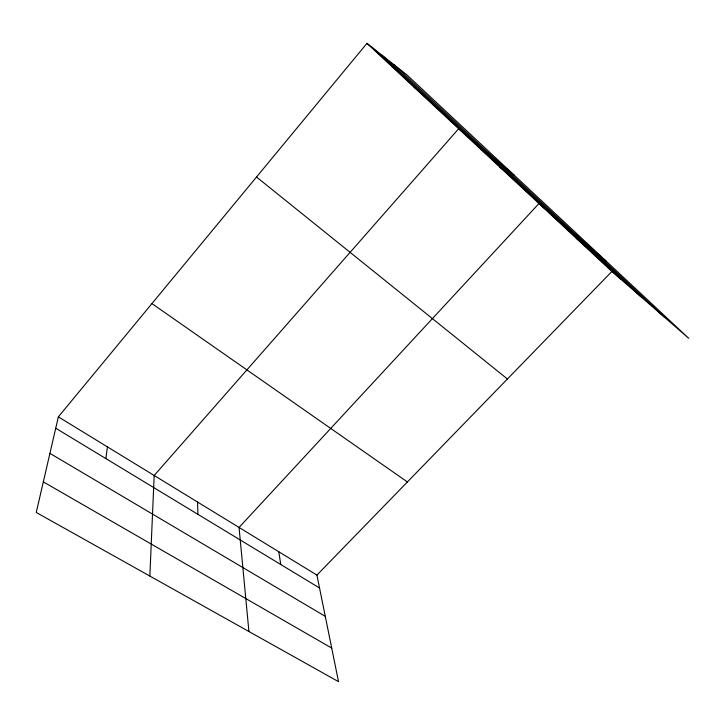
<?xml version="1.0" encoding="UTF-8"?>
<svg xmlns="http://www.w3.org/2000/svg" width="725" height="725" viewBox="0 0 725 725"><rect width="100%" height="100%" fill="white"/><g stroke="black" fill="none" stroke-linecap="round" stroke-linejoin="round"><path stroke-width="1.09" d="M149.858 576.067L154.18 475.491L458.662 128.742L514.333 175.314M105.886 458.599L107.409 446.872M58.363 416.857L36.25 512.466L338.521 681.663L316.925 575.088L58.363 416.857L366.968 43.337L406.87 74.865L688.75 338.348L611.891 271.467L366.968 43.337M316.925 575.088L611.891 271.467M43.328 481.871L331.715 648.077M49.916 453.361L325.289 616.35M55.734 428.221L319.544 588.011M151.951 303.585L407.396 481.962M256.523 177.018L507.427 378.994M414.038 87.181L419.684 91.803M499.806 167.058L507.11 173.266M606.526 261.489L538.965 203.535L239.051 527.438L248.92 631.511M576.284 238.298L584.903 245.748M381.975 55.191L641.317 297.078M371.608 46.998L621.062 279.442M393.883 64.607L664.227 317.006M278.808 551.761L280.747 564.503M197.544 502.035L197.925 514.342"/></g></svg>
